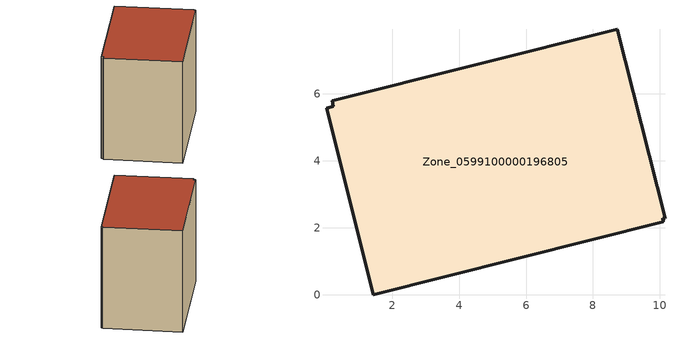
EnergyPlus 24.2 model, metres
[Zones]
Zone_0599100000196805
 floor ground (C_G): 0.21,5.79 8.73,7.93 10.15,2.29 10.08,2.28 10.1,2.19 1.44,0 0.04,5.57 0.25,5.63 z0
 wall outside (C_F): 8.73,7.93 0.21,5.79 0.25,5.63 0.04,5.57 1.44,0 10.1,2.19 10.08,2.28 10.15,2.29 8.73,7.93 z0:8.06
 roof outside (C_R): 10.1,2.19 10.08,2.28 10.15,2.29 8.73,7.93 0.21,5.79 0.25,5.63 0.04,5.57 1.44,0 z8.06
[BUILDING]
Pand.0599100000196805: North Axis=0; Terrain=City; Loads Convergence Tolerance Value=0.04; Temperature Convergence Tolerance Value=0.4; Solar Distribution=FullExterior; Maximum Number of Warmup Days=25; Minimum Number of Warmup Days=1
[Site:Location]
Rotterdam.The.Hague.AP_ZH_NLD Design_Conditions: Latitude=51.96; Longitude=4.45; Time Zone=1; Elevation=-4.5
[SITE:GROUNDTEMPERATURE:BUILDINGSURFACE]
18, 18, 18, 18, 18, 18, 18, 18, 18, 18, 18, 18
[MATERIAL] Thermal Absorptance=0.9; Solar Absorptance=0.7; Visible Absorptance=0.7
Name | Roughness | Thickness | Conductivity | Density | Specific Heat
G.TI.1965-1974 | MediumSmooth | 0.15 | 0.882353 | 540 | 1210
F.TI.1965-1974 | Rough | 0.3 | 0.697674 | 1920 | 840
R.TI.1965-1974 | MediumRough | 0.2 | 0.232558 | 1500 | 1000
[CONSTRUCTION]
C_G: G.TI.1965-1974
C_F: F.TI.1965-1974
C_R: R.TI.1965-1974
[ZONE]
Zone_0599100000196805: Type=1; Multiplier=1; Ceiling Height=Autocalculate; Volume=Autocalculate; Floor Area=autocalculate; Part of Total Floor Area=Yes
[ZONEINFILTRATION:DESIGNFLOWRATE]
Infil_Zone_0599100000196805: Zone or ZoneList or Space or SpaceList=Zone_0599100000196805; Schedule=AlwaysOn; Design Flow Rate Calculation Method=Flow/Area; Flow Rate per Floor Area=0.003; Constant Term Coefficient=1; Temperature Term Coefficient=0; Velocity Term Coefficient=0; Velocity Squared Term Coefficient=0
[HVACTEMPLATE:ZONE:IDEALLOADSAIRSYSTEM]
Zone_0599100000196805: Maximum Heating Supply Air Temperature=50; Minimum Cooling Supply Air Temperature=13; Maximum Heating Supply Air Humidity Ratio=0.0156; Minimum Cooling Supply Air Humidity Ratio=0.0077; Heating Limit=NoLimit; Cooling Limit=NoLimit; Dehumidification Control Type=ConstantSensibleHeatRatio; Cooling Sensible Heat Ratio=0.7; Dehumidification Setpoint=60; Humidification Control Type=None; Humidification Setpoint=30; Outdoor Air Method=None; Outdoor Air Flow Rate per Person=0.00944; Outdoor Air Flow Rate per Zone Floor Area=0; Outdoor Air Flow Rate per Zone=0; Demand Controlled Ventilation Type=None; Outdoor Air Economizer Type=NoEconomizer; Heat Recovery Type=None; Sensible Heat Recovery Effectiveness=0.7; Latent Heat Recovery Effectiveness=0.65
[ZONECONTROL:THERMOSTAT]
ThermostatControl_Zone_0599100000196805: Zone or ZoneList=Zone_0599100000196805; Control Type Schedule=DualSetpointControlType; Control 1=Thermostat_Zone_0599100000196805; Temperature Difference Between Cutout And Setpoint=0
[THERMOSTATSETPOINT:DUALSETPOINT]
Thermostat_Zone_0599100000196805: Heating Setpoint Temperature Schedule=HeatingSetpoint_Zone_0599100000196805; Cooling Setpoint Temperature Schedule=CoolingSetpoint_Zone_0599100000196805
[SCHEDULE:COMPACT]
HeatingSetpoint_Zone_0599100000196805: Through: 12/31, For: AllDays, Until: 24:00, 21
CoolingSetpoint_Zone_0599100000196805: Through: 12/31, For: AllDays, Until: 24:00, 24
DualSetpointControlType: Through: 12/31, For: AllDays, Until: 24:00, 4
AlwaysOn: Through: 12/31, For: AllDays, Until: 24:00, 1
